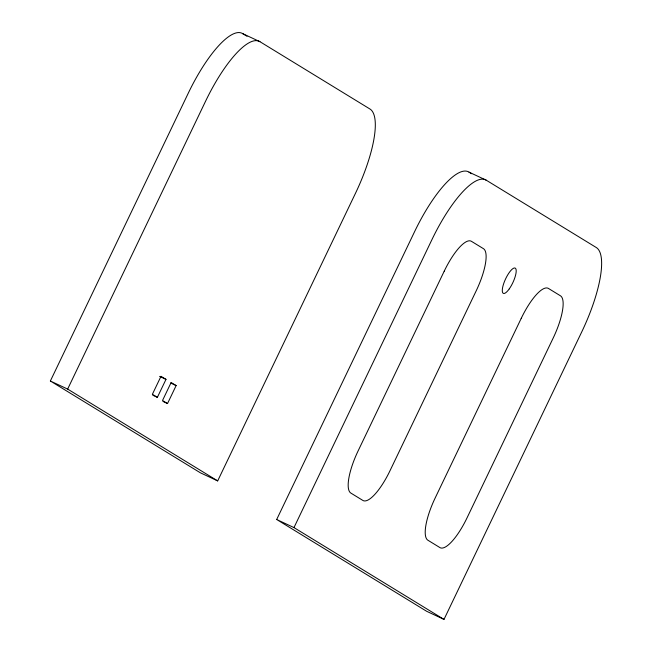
<?xml version="1.0" encoding="UTF-8"?>
<svg xmlns="http://www.w3.org/2000/svg" width="652" height="652" viewBox="0 0 652 652"><rect width="100%" height="100%" fill="white"/><g stroke="black" fill="none" stroke-linecap="round" stroke-linejoin="round"><path stroke-width="0.98" d="M50.367 381.012L188.216 93.309A79.797 23.317 -65 0 1 242.674 33.627L259.961 41.704L369.977 109.031A79.797 23.317 -65 0 1 355.519 193.204L217.678 480.899L200.4 472.822L50.367 381.012L67.653 389.089L217.678 480.899M67.653 389.089L205.494 101.386A79.797 23.317 -65 0 1 259.961 41.704M157.376 397.345L165.991 379.366L160.995 376.31L152.381 394.289L157.376 397.345L152.829 395.226M167.523 403.555L176.138 385.577L171.134 382.512L162.519 400.499L167.523 403.555L162.976 401.428M276.684 519.505L414.525 231.81A79.797 23.317 -65 0 1 468.992 172.128L486.27 180.205L596.295 247.532A79.797 23.317 -65 0 1 581.837 331.705L443.996 619.4L426.71 611.323L276.684 519.505L293.97 527.59L443.996 619.4M293.97 527.59L431.811 239.887A79.797 23.317 -65 0 1 486.27 180.205M159.626 376.391L165.991 379.366M170.677 383.026L176.138 385.577M242.674 33.627L247.01 36.276M468.992 172.128L471.592 173.717M444.224 271.175L358.07 450.988A39.894 11.663 -65 0 0 350.841 493.067L362.846 500.418A39.894 11.663 -65 0 0 390.075 470.573L476.229 290.759A39.894 11.663 -65 0 0 483.458 248.681L471.453 241.33A39.894 11.663 -65 0 0 444.224 271.175M521.25 318.315L435.104 498.128A39.894 11.663 -65 0 0 427.875 540.206L439.872 547.558A39.894 11.663 -65 0 0 467.109 517.712L553.255 337.899A39.894 11.663 -65 0 0 560.484 295.821L548.487 288.469A39.894 11.663 -65 0 0 521.25 318.315M509.261 288.885A13.961 4.083 -65 0 0 515.276 268.151A13.961 4.083 -65 0 0 503.197 285.177A13.961 4.083 -65 0 0 509.261 288.885"/></g></svg>
